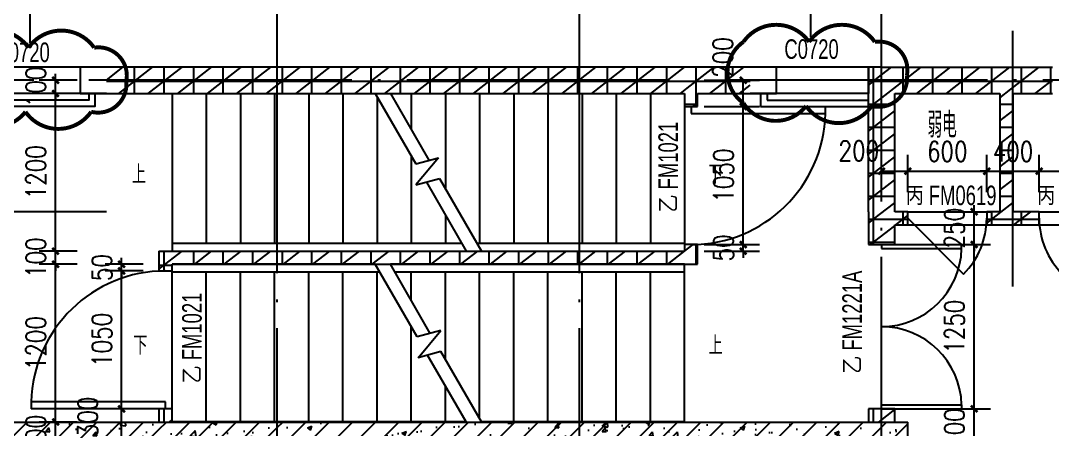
# Model space of a CAD drawing. Extents: x 718358 to 1668613, y -348838 to -159582.
# Drawn here: x 786158 to 794011, y -179049 to -175939 of the extents above; entities that cross this region are included whole.
import ezdxf

# ---------------------------------------------------------------- set-up
doc = ezdxf.new("R2010")
doc.units = 0
doc.header["$LTSCALE"] = 1000
doc.linetypes.add('DOTE', pattern=[2.42, 2, -0.2, 0.02, -0.2])
for name, color, linetype in [('变更', 6, 'Continuous'), ('建-墙体', 2, 'Continuous'), ('建-尺寸', 73, 'Continuous'), ('建-影线', 8, 'Continuous'), ('建-房间名', 7, 'Continuous'), ('建-柱子', 6, 'Continuous'), ('建-楼梯', 4, 'Continuous'), ('建-符号', 3, 'Continuous'), ('建-符号说明', 7, 'Continuous'), ('建-轴网', 14, 'DOTE'), ('建-门', 4, 'Continuous'), ('建-门窗', 4, 'Continuous'), ('建-门窗-编号', 7, 'Continuous'), ('建-阳台', 5, 'Continuous')]:
    doc.layers.add(name, color=color, linetype=linetype)
doc.styles.add('_TCH_DIM', font='gt单线西文.shx', dxfattribs={"width": 0.8, "bigfont": 'gt单线中文.shx'})
doc.styles.add('_TCH_WINDOW', font='gt单线西文.shx', dxfattribs={"height": 3.5, "bigfont": 'gt单线中文.shx'})
doc.styles.add('DIM_FONT', font='SIMPLEX.shx', dxfattribs={"width": 0.8, "bigfont": 'GBCBIG.shx'})
doc.dimstyles.new('DIMN50', dxfattribs={"dimscale": 0.5, "dimtxt": 300, "dimasz": 100, "dimexe": 250, "dimexo": 300, "dimgap": 150, "dimtad": 1, "dimdec": 0, "dimzin": 0, "dimdsep": 46, "dimtxsty": 'DIM_FONT', "dimblk": 'ARCHTICK', "dimcen": 0.09, "dimdle": 1, "dimclrt": 7, "dimazin": 2, "dimtfac": 1, "dimtdec": 0, "dimtix": 1, "dimtmove": 2, "dimatfit": 3, "dimldrblk": 'ARCHTICK', "dimfxl": 1, "dimtolj": 1, "dimtzin": 0, "dimarcsym": 0})
pattern_1 = [(0, (0, 0), (0, 175), []), (37.875, (200, 0), (-84.807639, 109.038328), []), (90, (200, 0), (-225, 1e-14), [])]
pattern_2 = [(45, (0, 0), (-88.388348, 88.388348), []), (50, (0, 0), (358.63009, -31.37607), [37.5, -412.5]), (355, (0, 0), (-69.37567, 376.09607), [30, -330]), (100.4514, (29.9, -2.6), (289.25469, 344.71977), [31.8701, -350.57106]), (46.1842, (0, 100), (533.62052, -82.7595), [56.25, -618.75]), (96.6356, (44.47, 93.1), (467.33135, 487.05894), [47.80514, -525.8565]), (351.1842, (0, 100), (467.33097, 487.0593), [45, -495]), (21, (50, 75), (298.45353, -201.30945), [37.5, -412.5]), (326, (50, 75), (121.65767, 362.57502), [30, -330]), (71.4514, (74.87, 58.22), (420.11131, 161.26525), [31.8701, -350.57106]), (37.5, (0, 0), (6.079928, 166.446927), [0, -326, 0, -335, 0, -331.25]), (7.5, (0, 0), (131.53477, 197.205856), [0, -191, 0, -318.5, 0, -126.25]), (327.5, (-111.5, 0), (266.911218, -11.277436), [0, -125, 0, -390, 0, -517.5]), (317.5, (-161.5, 0), (291.593085, 50.05249), [0, -162.5, 0, -259, 0, -367.5])]

# ---------------------------------------------------------------- blocks, each defined once
blk = doc.blocks.new('_ArchTick')
at = {"color": 0, "linetype": 'ByBlock', "const_width": 0.4}
blk.add_lwpolyline([(-0.5, -0.5), (0.5, 0.5)], dxfattribs=at)
blk = doc.blocks.new('*D136')
at = {"layer": 'Defpoints', "color": 0, "transparency": 16777216}
for p in [(793121.9, -178892.4), (793415.7, -178892.4), (793121.9, -179192.7)]:
    blk.add_point(p, dxfattribs=at)
at = {"layer": '建-尺寸', "color": 0, "lineweight": -2, "transparency": 16777216}
for p, q in [((793271.9, -178892.4), (793540.7, -178892.4)), ((793415.7, -178892.4), (793415.7, -178842.4)), ((793415.7, -179192.7), (793415.7, -178892.4)), ((793271.9, -179192.7), (793540.7, -179192.7)), ((793415.7, -179192.7), (793415.7, -179242.7))]:
    blk.add_line(p, q, dxfattribs=at)
at = {"layer": '建-尺寸', "color": 0, "lineweight": -2, "transparency": 16777216, "xscale": 50, "yscale": 50, "zscale": 50}
for p, rotation in [((793415.7, -178892.4), 270), ((793415.7, -179192.7), 90)]:
    blk.add_blockref('_ArchTick', p, dxfattribs=dict(at, rotation=rotation))
at = {"layer": '建-尺寸', "color": 7, "transparency": 16777216, "insert": (793265.7, -179042.5), "char_height": 150, "attachment_point": 5, "rotation": 90, "style": 'DIM_FONT'}
blk.add_mtext('\\A1;300', dxfattribs=at)
blk = doc.blocks.new('*D137')
at = {"layer": 'Defpoints', "color": 0, "transparency": 16777216}
for p in [(793121.9, -177642.4), (793415.7, -177642.4), (793121.9, -178892.4)]:
    blk.add_point(p, dxfattribs=at)
at = {"layer": '建-尺寸', "color": 0, "lineweight": -2, "transparency": 16777216}
for p, q in [((793271.9, -177642.4), (793540.7, -177642.4)), ((793415.7, -178892.9), (793415.7, -177641.9)), ((793271.9, -178892.4), (793540.7, -178892.4))]:
    blk.add_line(p, q, dxfattribs=at)
at = {"layer": '建-尺寸', "color": 0, "lineweight": -2, "transparency": 16777216, "xscale": 50, "yscale": 50, "zscale": 50}
for p, rotation in [((793415.7, -177642.4), 90), ((793415.7, -178892.4), 270)]:
    blk.add_blockref('_ArchTick', p, dxfattribs=dict(at, rotation=rotation))
at = {"layer": '建-尺寸', "color": 7, "transparency": 16777216, "insert": (793265.7, -178267.4), "char_height": 150, "attachment_point": 5, "rotation": 90, "style": 'DIM_FONT'}
blk.add_mtext('\\A1;1250', dxfattribs=at)
blk = doc.blocks.new('*D138')
at = {"layer": 'Defpoints', "color": 0, "transparency": 16777216}
for p in [(793121.9, -177392.7), (793415.7, -177392.7), (793121.9, -177642.4)]:
    blk.add_point(p, dxfattribs=at)
at = {"layer": '建-尺寸', "color": 0, "lineweight": -2, "transparency": 16777216}
for p, q in [((793271.9, -177392.7), (793540.7, -177392.7)), ((793415.7, -177392.7), (793415.7, -177342.7)), ((793415.7, -177642.4), (793415.7, -177392.7)), ((793271.9, -177642.4), (793540.7, -177642.4)), ((793415.7, -177642.4), (793415.7, -177692.4))]:
    blk.add_line(p, q, dxfattribs=at)
at = {"layer": '建-尺寸', "color": 0, "lineweight": -2, "transparency": 16777216, "xscale": 50, "yscale": 50, "zscale": 50}
for p, rotation in [((793415.7, -177392.7), 270), ((793415.7, -177642.4), 90)]:
    blk.add_blockref('_ArchTick', p, dxfattribs=dict(at, rotation=rotation))
at = {"layer": '建-尺寸', "color": 7, "transparency": 16777216, "insert": (793265.7, -177517.5), "char_height": 150, "attachment_point": 5, "rotation": 90, "style": 'DIM_FONT'}
blk.add_mtext('\\A1;250', dxfattribs=at)
blk = doc.blocks.new('*D140')
at = {"layer": 'Defpoints', "color": 0, "transparency": 16777216}
for p in [(792910.9, -177084.5), (792710.9, -177395), (792910.9, -177395)]:
    blk.add_point(p, dxfattribs=at)
at = {"layer": '建-尺寸', "color": 0, "lineweight": -2, "transparency": 16777216}
for p, q in [((792710.9, -177245), (792710.9, -176959.5)), ((792910.9, -177245), (792910.9, -176959.5)), ((792710.4, -177084.5), (792911.4, -177084.5))]:
    blk.add_line(p, q, dxfattribs=at)
at = {"layer": '建-尺寸', "color": 0, "lineweight": -2, "transparency": 16777216, "xscale": 50, "yscale": 50, "zscale": 50, "rotation": 180}
blk.add_blockref('_ArchTick', (792710.9, -177084.5), dxfattribs=at)
at = {"layer": '建-尺寸', "color": 0, "lineweight": -2, "transparency": 16777216, "xscale": 50, "yscale": 50, "zscale": 50}
blk.add_blockref('_ArchTick', (792910.9, -177084.5), dxfattribs=at)
at = {"layer": '建-尺寸', "color": 7, "transparency": 16777216, "insert": (792537.5, -176929.5), "char_height": 150, "attachment_point": 5, "style": 'DIM_FONT'}
blk.add_mtext('\\A1;200', dxfattribs=at)
blk = doc.blocks.new('*D141')
at = {"layer": 'Defpoints', "color": 0, "transparency": 16777216}
for p in [(793510.9, -177084.5), (792910.9, -177395), (793510.9, -177395)]:
    blk.add_point(p, dxfattribs=at)
at = {"layer": '建-尺寸', "color": 0, "lineweight": -2, "transparency": 16777216}
for p, q in [((792910.9, -177245), (792910.9, -176959.5)), ((793510.9, -177245), (793510.9, -176959.5)), ((792910.4, -177084.5), (793511.4, -177084.5))]:
    blk.add_line(p, q, dxfattribs=at)
at = {"layer": '建-尺寸', "color": 0, "lineweight": -2, "transparency": 16777216, "xscale": 50, "yscale": 50, "zscale": 50, "rotation": 180}
blk.add_blockref('_ArchTick', (792910.9, -177084.5), dxfattribs=at)
at = {"layer": '建-尺寸', "color": 0, "lineweight": -2, "transparency": 16777216, "xscale": 50, "yscale": 50, "zscale": 50}
blk.add_blockref('_ArchTick', (793510.9, -177084.5), dxfattribs=at)
at = {"layer": '建-尺寸', "color": 7, "transparency": 16777216, "insert": (793210.9, -176934.5), "char_height": 150, "attachment_point": 5, "style": 'DIM_FONT'}
blk.add_mtext('\\A1;600', dxfattribs=at)
blk = doc.blocks.new('*D142')
at = {"layer": 'Defpoints', "color": 0, "transparency": 16777216}
for p in [(793910.9, -177084.5), (793510.9, -177395), (793910.9, -177395)]:
    blk.add_point(p, dxfattribs=at)
at = {"layer": '建-尺寸', "color": 0, "lineweight": -2, "transparency": 16777216}
for p, q in [((793510.9, -177245), (793510.9, -176959.5)), ((793910.9, -177245), (793910.9, -176959.5)), ((793510.9, -177084.5), (793460.9, -177084.5)), ((793510.9, -177084.5), (793910.9, -177084.5)), ((793910.9, -177084.5), (793960.9, -177084.5))]:
    blk.add_line(p, q, dxfattribs=at)
at = {"layer": '建-尺寸', "color": 0, "lineweight": -2, "transparency": 16777216, "xscale": 50, "yscale": 50, "zscale": 50}
blk.add_blockref('_ArchTick', (793510.9, -177084.5), dxfattribs=at)
at = {"layer": '建-尺寸', "color": 0, "lineweight": -2, "transparency": 16777216, "xscale": 50, "yscale": 50, "zscale": 50, "rotation": 180}
blk.add_blockref('_ArchTick', (793910.9, -177084.5), dxfattribs=at)
at = {"layer": '建-尺寸', "color": 7, "transparency": 16777216, "insert": (793710.9, -176934.5), "char_height": 150, "attachment_point": 5, "style": 'DIM_FONT'}
blk.add_mtext('\\A1;400', dxfattribs=at)
blk = doc.blocks.new('*D143')
at = {"layer": 'Defpoints', "color": 0, "transparency": 16777216}
for p in [(794510.9, -177084.5), (793910.9, -177395), (794510.9, -177395)]:
    blk.add_point(p, dxfattribs=at)
at = {"layer": '建-尺寸', "color": 0, "lineweight": -2, "transparency": 16777216}
for p, q in [((793910.9, -177245), (793910.9, -176959.5)), ((794510.9, -177245), (794510.9, -176959.5)), ((793910.4, -177084.5), (794511.4, -177084.5))]:
    blk.add_line(p, q, dxfattribs=at)
at = {"layer": '建-尺寸', "color": 0, "lineweight": -2, "transparency": 16777216, "xscale": 50, "yscale": 50, "zscale": 50, "rotation": 180}
blk.add_blockref('_ArchTick', (793910.9, -177084.5), dxfattribs=at)
at = {"layer": '建-尺寸', "color": 0, "lineweight": -2, "transparency": 16777216, "xscale": 50, "yscale": 50, "zscale": 50}
blk.add_blockref('_ArchTick', (794510.9, -177084.5), dxfattribs=at)
at = {"layer": '建-尺寸', "color": 7, "transparency": 16777216, "insert": (794210.9, -176934.5), "char_height": 150, "attachment_point": 5, "style": 'DIM_FONT'}
blk.add_mtext('\\A1;600', dxfattribs=at)
blk = doc.blocks.new('*D155')
at = {"layer": 'Defpoints', "color": 0, "transparency": 16777216}
for p in [(786423.6, -176392.7), (786737.4, -176392.7), (786737.4, -176492.7)]:
    blk.add_point(p, dxfattribs=at)
at = {"layer": '建-尺寸', "color": 0, "lineweight": -2, "transparency": 16777216}
for p, q in [((786423.6, -176392.7), (786423.6, -176342.7)), ((786587.4, -176392.7), (786298.6, -176392.7)), ((786423.6, -176492.7), (786423.6, -176392.7)), ((786587.4, -176492.7), (786298.6, -176492.7)), ((786423.6, -176492.7), (786423.6, -176542.7))]:
    blk.add_line(p, q, dxfattribs=at)
at = {"layer": '建-尺寸', "color": 0, "lineweight": -2, "transparency": 16777216, "xscale": 50, "yscale": 50, "zscale": 50}
for p, rotation in [((786423.6, -176392.7), 270), ((786423.6, -176492.7), 90)]:
    blk.add_blockref('_ArchTick', p, dxfattribs=dict(at, rotation=rotation))
at = {"layer": '建-尺寸', "color": 7, "transparency": 16777216, "insert": (786273.6, -176442.7), "char_height": 150, "attachment_point": 5, "rotation": 90, "style": 'DIM_FONT'}
blk.add_mtext('\\A1;100', dxfattribs=at)
blk = doc.blocks.new('*D156')
at = {"layer": 'Defpoints', "color": 0, "transparency": 16777216}
for p in [(786423.6, -176492.7), (786737.4, -176492.7), (786737.4, -177692.7)]:
    blk.add_point(p, dxfattribs=at)
at = {"layer": '建-尺寸', "color": 0, "lineweight": -2, "transparency": 16777216}
for p, q in [((786587.4, -176492.7), (786298.6, -176492.7)), ((786423.6, -177693.2), (786423.6, -176492.2)), ((786587.4, -177692.7), (786298.6, -177692.7))]:
    blk.add_line(p, q, dxfattribs=at)
at = {"layer": '建-尺寸', "color": 0, "lineweight": -2, "transparency": 16777216, "xscale": 50, "yscale": 50, "zscale": 50}
for p, rotation in [((786423.6, -176492.7), 90), ((786423.6, -177692.7), 270)]:
    blk.add_blockref('_ArchTick', p, dxfattribs=dict(at, rotation=rotation))
at = {"layer": '建-尺寸', "color": 7, "transparency": 16777216, "insert": (786273.6, -177092.7), "char_height": 150, "attachment_point": 5, "rotation": 90, "style": 'DIM_FONT'}
blk.add_mtext('\\A1;1200', dxfattribs=at)
blk = doc.blocks.new('*D157')
at = {"layer": 'Defpoints', "color": 0, "transparency": 16777216}
for p in [(786423.6, -177692.7), (786737.4, -177692.7), (786737.4, -177792.7)]:
    blk.add_point(p, dxfattribs=at)
at = {"layer": '建-尺寸', "color": 0, "lineweight": -2, "transparency": 16777216}
for p, q in [((786587.4, -177692.7), (786298.6, -177692.7)), ((786423.6, -177692.7), (786423.6, -177642.7)), ((786423.6, -177792.7), (786423.6, -177692.7)), ((786587.4, -177792.7), (786298.6, -177792.7)), ((786423.6, -177792.7), (786423.6, -177842.7))]:
    blk.add_line(p, q, dxfattribs=at)
at = {"layer": '建-尺寸', "color": 0, "lineweight": -2, "transparency": 16777216, "xscale": 50, "yscale": 50, "zscale": 50}
for p, rotation in [((786423.6, -177692.7), 270), ((786423.6, -177792.7), 90)]:
    blk.add_blockref('_ArchTick', p, dxfattribs=dict(at, rotation=rotation))
at = {"layer": '建-尺寸', "color": 7, "transparency": 16777216, "insert": (786273.6, -177742.7), "char_height": 150, "attachment_point": 5, "rotation": 90, "style": 'DIM_FONT'}
blk.add_mtext('\\A1;100', dxfattribs=at)
blk = doc.blocks.new('*D158')
at = {"layer": 'Defpoints', "color": 0, "transparency": 16777216}
for p in [(786423.6, -177792.7), (786737.4, -177792.7), (786737.4, -178992.9)]:
    blk.add_point(p, dxfattribs=at)
at = {"layer": '建-尺寸', "color": 0, "lineweight": -2, "transparency": 16777216}
for p, q in [((786587.4, -177792.7), (786298.6, -177792.7)), ((786423.6, -178993.4), (786423.6, -177792.2)), ((786587.4, -178992.9), (786298.6, -178992.9))]:
    blk.add_line(p, q, dxfattribs=at)
at = {"layer": '建-尺寸', "color": 0, "lineweight": -2, "transparency": 16777216, "xscale": 50, "yscale": 50, "zscale": 50}
for p, rotation in [((786423.6, -177792.7), 90), ((786423.6, -178992.9), 270)]:
    blk.add_blockref('_ArchTick', p, dxfattribs=dict(at, rotation=rotation))
at = {"layer": '建-尺寸', "color": 7, "transparency": 16777216, "insert": (786273.6, -178392.8), "char_height": 150, "attachment_point": 5, "rotation": 90, "style": 'DIM_FONT'}
blk.add_mtext('\\A1;1200', dxfattribs=at)
blk = doc.blocks.new('*D159')
at = {"layer": 'Defpoints', "color": 0, "transparency": 16777216}
for p in [(786423.6, -178992.9), (786737.4, -178992.9), (786737.4, -179192.7)]:
    blk.add_point(p, dxfattribs=at)
at = {"layer": '建-尺寸', "color": 0, "lineweight": -2, "transparency": 16777216}
for p, q in [((786423.6, -178992.9), (786423.6, -178942.9)), ((786587.4, -178992.9), (786298.6, -178992.9)), ((786423.6, -179192.7), (786423.6, -178992.9)), ((786587.4, -179192.7), (786298.6, -179192.7)), ((786423.6, -179192.7), (786423.6, -179242.7))]:
    blk.add_line(p, q, dxfattribs=at)
at = {"layer": '建-尺寸', "color": 0, "lineweight": -2, "transparency": 16777216, "xscale": 50, "yscale": 50, "zscale": 50}
for p, rotation in [((786423.6, -178992.9), 270), ((786423.6, -179192.7), 90)]:
    blk.add_blockref('_ArchTick', p, dxfattribs=dict(at, rotation=rotation))
at = {"layer": '建-尺寸', "color": 7, "transparency": 16777216, "insert": (786273.6, -179092.8), "char_height": 150, "attachment_point": 5, "rotation": 90, "style": 'DIM_FONT'}
blk.add_mtext('\\A1;200', dxfattribs=at)
blk = doc.blocks.new('*D163')
at = {"layer": 'Defpoints', "color": 0, "transparency": 16777216}
for p in [(791210.9, -176392.7), (791657.6, -176392.7), (791210.9, -176592.7)]:
    blk.add_point(p, dxfattribs=at)
at = {"layer": '建-尺寸', "color": 0, "lineweight": -2, "transparency": 16777216}
for p, q in [((791360.9, -176392.7), (791782.6, -176392.7)), ((791657.6, -176593.2), (791657.6, -176392.2)), ((791360.9, -176592.7), (791782.6, -176592.7))]:
    blk.add_line(p, q, dxfattribs=at)
at = {"layer": '建-尺寸', "color": 0, "lineweight": -2, "transparency": 16777216, "xscale": 50, "yscale": 50, "zscale": 50}
for p, rotation in [((791657.6, -176392.7), 90), ((791657.6, -176592.7), 270)]:
    blk.add_blockref('_ArchTick', p, dxfattribs=dict(at, rotation=rotation))
at = {"layer": '建-尺寸', "color": 7, "transparency": 16777216, "insert": (791502.6, -176219.3), "char_height": 150, "attachment_point": 5, "rotation": 90, "style": 'DIM_FONT'}
blk.add_mtext('\\A1;200', dxfattribs=at)
blk = doc.blocks.new('*D164')
at = {"layer": 'Defpoints', "color": 0, "transparency": 16777216}
for p in [(791210.9, -176592.7), (791657.6, -176592.7), (791210.9, -177642.7)]:
    blk.add_point(p, dxfattribs=at)
at = {"layer": '建-尺寸', "color": 0, "lineweight": -2, "transparency": 16777216}
for p, q in [((791360.9, -176592.7), (791782.6, -176592.7)), ((791657.6, -177643.2), (791657.6, -176592.2)), ((791360.9, -177642.7), (791782.6, -177642.7))]:
    blk.add_line(p, q, dxfattribs=at)
at = {"layer": '建-尺寸', "color": 0, "lineweight": -2, "transparency": 16777216, "xscale": 50, "yscale": 50, "zscale": 50}
for p, rotation in [((791657.6, -176592.7), 90), ((791657.6, -177642.7), 270)]:
    blk.add_blockref('_ArchTick', p, dxfattribs=dict(at, rotation=rotation))
at = {"layer": '建-尺寸', "color": 7, "transparency": 16777216, "insert": (791507.6, -177117.7), "char_height": 150, "attachment_point": 5, "rotation": 90, "style": 'DIM_FONT'}
blk.add_mtext('\\A1;1050', dxfattribs=at)
blk = doc.blocks.new('*D165')
at = {"layer": 'Defpoints', "color": 0, "transparency": 16777216}
for p in [(791210.9, -177642.7), (791210.9, -177692.7), (791657.6, -177642.7)]:
    blk.add_point(p, dxfattribs=at)
at = {"layer": '建-尺寸', "color": 0, "lineweight": -2, "transparency": 16777216}
for p, q in [((791657.6, -177642.7), (791657.6, -177592.7)), ((791360.9, -177642.7), (791782.6, -177642.7)), ((791360.9, -177692.7), (791782.6, -177692.7)), ((791657.6, -177692.7), (791657.6, -177642.7)), ((791657.6, -177692.7), (791657.6, -177742.7))]:
    blk.add_line(p, q, dxfattribs=at)
at = {"layer": '建-尺寸', "color": 0, "lineweight": -2, "transparency": 16777216, "xscale": 50, "yscale": 50, "zscale": 50}
for p, rotation in [((791657.6, -177642.7), 270), ((791657.6, -177692.7), 90)]:
    blk.add_blockref('_ArchTick', p, dxfattribs=dict(at, rotation=rotation))
at = {"layer": '建-尺寸', "color": 7, "transparency": 16777216, "insert": (791507.6, -177667.7), "char_height": 150, "attachment_point": 5, "rotation": 90, "style": 'DIM_FONT'}
blk.add_mtext('\\A1;50', dxfattribs=at)
blk = doc.blocks.new('*D170')
at = {"layer": 'Defpoints', "color": 0, "transparency": 16777216}
for p in [(786926.4, -177792.7), (787240.2, -177792.7), (787240.2, -177842.9)]:
    blk.add_point(p, dxfattribs=at)
at = {"layer": '建-尺寸', "color": 0, "lineweight": -2, "transparency": 16777216}
for p, q in [((787090.2, -177792.7), (786801.4, -177792.7)), ((786926.4, -177792.7), (786926.4, -177742.7)), ((786926.4, -177842.9), (786926.4, -177792.7)), ((787090.2, -177842.9), (786801.4, -177842.9)), ((786926.4, -177842.9), (786926.4, -177892.9))]:
    blk.add_line(p, q, dxfattribs=at)
at = {"layer": '建-尺寸', "color": 0, "lineweight": -2, "transparency": 16777216, "xscale": 50, "yscale": 50, "zscale": 50}
for p, rotation in [((786926.4, -177792.7), 270), ((786926.4, -177842.9), 90)]:
    blk.add_blockref('_ArchTick', p, dxfattribs=dict(at, rotation=rotation))
at = {"layer": '建-尺寸', "color": 7, "transparency": 16777216, "insert": (786776.4, -177817.8), "char_height": 150, "attachment_point": 5, "rotation": 90, "style": 'DIM_FONT'}
blk.add_mtext('\\A1;50', dxfattribs=at)
blk = doc.blocks.new('*D171')
at = {"layer": 'Defpoints', "color": 0, "transparency": 16777216}
for p in [(786926.4, -177842.9), (787240.2, -177842.9), (787240.2, -178892.9)]:
    blk.add_point(p, dxfattribs=at)
at = {"layer": '建-尺寸', "color": 0, "lineweight": -2, "transparency": 16777216}
for p, q in [((787090.2, -177842.9), (786801.4, -177842.9)), ((786926.4, -178893.4), (786926.4, -177842.4)), ((787090.2, -178892.9), (786801.4, -178892.9))]:
    blk.add_line(p, q, dxfattribs=at)
at = {"layer": '建-尺寸', "color": 0, "lineweight": -2, "transparency": 16777216, "xscale": 50, "yscale": 50, "zscale": 50}
for p, rotation in [((786926.4, -177842.9), 90), ((786926.4, -178892.9), 270)]:
    blk.add_blockref('_ArchTick', p, dxfattribs=dict(at, rotation=rotation))
at = {"layer": '建-尺寸', "color": 7, "transparency": 16777216, "insert": (786776.4, -178367.9), "char_height": 150, "attachment_point": 5, "rotation": 90, "style": 'DIM_FONT'}
blk.add_mtext('\\A1;1050', dxfattribs=at)
blk = doc.blocks.new('*D172')
at = {"layer": 'Defpoints', "color": 0, "transparency": 16777216}
for p in [(786926.4, -178892.9), (787240.2, -178892.9), (787240.2, -179192.7)]:
    blk.add_point(p, dxfattribs=at)
at = {"layer": '建-尺寸', "color": 0, "lineweight": -2, "transparency": 16777216}
for p, q in [((787090.2, -178892.9), (786801.4, -178892.9)), ((786926.4, -179193.2), (786926.4, -178892.4)), ((787090.2, -179192.7), (786801.4, -179192.7))]:
    blk.add_line(p, q, dxfattribs=at)
at = {"layer": '建-尺寸', "color": 0, "lineweight": -2, "transparency": 16777216, "xscale": 50, "yscale": 50, "zscale": 50}
for p, rotation in [((786926.4, -178892.9), 90), ((786926.4, -179192.7), 270)]:
    blk.add_blockref('_ArchTick', p, dxfattribs=dict(at, rotation=rotation))
at = {"layer": '建-尺寸', "color": 7, "transparency": 16777216, "insert": (786668.9, -178954.2), "char_height": 150, "attachment_point": 5, "rotation": 90, "style": 'DIM_FONT'}
blk.add_mtext('\\A1;300', dxfattribs=at)

msp = doc.modelspace()

# ---------------------------------------------------------------- hatches: boundary and pattern name
at = {"layer": '建-影线'}
h = msp.add_hatch(dxfattribs=at)
h.set_pattern_fill('空心砖', color=256, scale=50, style=0)
h.set_pattern_definition(pattern_1)
h.paths.add_polyline_path([(791210.9, -176292.7), (786810.9, -176292.7), (786810.9, -176492.7), (791210.9, -176492.7), (791244.2, -176426)])
h = msp.add_hatch(dxfattribs=at)
h.set_pattern_fill('空心砖', color=256, scale=50, style=0)
h.set_pattern_definition(pattern_1)
h.paths.add_polyline_path([(791310.9, -176492.7), (791710.9, -176492.7), (791710.9, -176292.7), (791210.9, -176292.7), (791244.2, -176426)])
h = msp.add_hatch(dxfattribs=at)
h.set_pattern_fill('空心砖', color=256, scale=50, style=0)
h.set_pattern_definition(pattern_1)
h.paths.add_polyline_path([(792710.9, -176292.7), (792610.9, -176292.7), (792610.9, -176492.7), (792710.9, -176426)])
h = msp.add_hatch(dxfattribs=at)
h.set_pattern_fill('空心砖', color=256, scale=50, style=0)
h.set_pattern_definition(pattern_1)
h.paths.add_polyline_path([(792710.9, -176426), (792810.9, -176492.7), (793610.9, -176492.7), (793677.6, -176426), (793710.9, -176292.7), (792710.9, -176292.7)])
h = msp.add_hatch(dxfattribs=at)
h.set_pattern_fill('空心砖', color=256, scale=50, style=0)
h.set_pattern_definition(pattern_1)
h.paths.add_polyline_path([(793677.6, -176426), (793710.9, -176492.7), (794010.9, -176492.7), (794010.9, -176292.7), (793710.9, -176292.7)])
h = msp.add_hatch(dxfattribs=at)
h.set_pattern_fill('空心砖', color=256, scale=50, style=0)
h.set_pattern_definition(pattern_1)
h.paths.add_polyline_path([(791210.9, -176492.7), (791210.9, -176592.7), (791310.9, -176592.7), (791310.9, -176492.7), (791244.2, -176426)])
h = msp.add_hatch(dxfattribs=at)
h.set_pattern_fill('空心砖', color=256, scale=50, style=0)
h.set_pattern_definition(pattern_1)
h.paths.add_polyline_path([(792744.2, -177426), (792810.9, -177392.7), (792810.9, -176492.7), (792710.9, -176426), (792610.9, -176492.7), (792610.9, -177392.7)])
h = msp.add_hatch(dxfattribs=at)
h.set_pattern_fill('空心砖', color=256, scale=50, style=0)
h.set_pattern_definition(pattern_1)
h.paths.add_polyline_path([(793677.6, -176426), (793610.9, -176492.7), (793610.9, -177392.7), (793677.6, -177426), (793710.9, -177392.7), (793710.9, -176492.7)])
h = msp.add_hatch(dxfattribs=at)
h.set_pattern_fill('空心砖', color=256, scale=50, style=0)
h.set_pattern_definition(pattern_1)
h.paths.add_polyline_path([(792610.9, -177392.7), (792610.9, -177642.4), (792810.9, -177642.4), (792810.9, -177492.7), (792744.2, -177426)])
h = msp.add_hatch(dxfattribs=at)
h.set_pattern_fill('空心砖', color=256, scale=50, style=0)
h.set_pattern_definition(pattern_1)
h.paths.add_polyline_path([(792810.9, -177492.7), (792910.9, -177492.7), (792910.9, -177392.7), (792810.9, -177392.7), (792744.2, -177426)])
h = msp.add_hatch(dxfattribs=at)
h.set_pattern_fill('空心砖', color=256, scale=50, style=0)
h.set_pattern_definition(pattern_1)
h.paths.add_polyline_path([(793610.9, -177392.7), (793510.9, -177392.7), (793510.9, -177492.7), (793710.9, -177492.7), (793677.6, -177426)])
h = msp.add_hatch(dxfattribs=at)
h.set_pattern_fill('空心砖', color=256, scale=50, style=0)
h.set_pattern_definition(pattern_1)
h.paths.add_polyline_path([(793710.9, -177492.7), (793910.9, -177492.7), (793910.9, -177392.7), (793710.9, -177392.7), (793677.6, -177426)])
h = msp.add_hatch(dxfattribs=at)
h.set_pattern_fill('空心砖', color=256, scale=50, style=0)
h.set_pattern_definition(pattern_1)
h.paths.add_polyline_path([(787210.9, -177692.7), (787310.9, -177792.7), (791310.9, -177792.7), (791210.9, -177692.7)])
h = msp.add_hatch(dxfattribs=at)
h.set_pattern_fill('空心砖', color=256, scale=50, style=0)
h.set_pattern_definition(pattern_1)
h.paths.add_polyline_path([(787210.9, -177692.7), (787210.9, -177842.9), (787310.9, -177842.9), (787310.9, -177792.7)])
h = msp.add_hatch(dxfattribs=at)
h.set_pattern_fill('空心砖', color=256, scale=50, style=0)
h.set_pattern_definition(pattern_1)
h.paths.add_polyline_path([(791310.9, -177792.7), (791310.9, -177642.7), (791210.9, -177642.7), (791210.9, -177692.7)])
h = msp.add_hatch(dxfattribs=at)
h.set_pattern_fill('空心砖', color=256, scale=50, style=0)
h.set_pattern_definition(pattern_1)
h.paths.add_polyline_path([(787310.9, -178992.9), (787310.9, -178892.9), (787210.9, -178892.9), (787210.9, -178992.9)])
h = msp.add_hatch(dxfattribs=at)
h.set_pattern_fill('空心砖', color=256, scale=50, style=0)
h.set_pattern_definition(pattern_1)
h.paths.add_polyline_path([(792810.9, -178992.9), (792810.9, -178892.4), (792610.9, -178892.4), (792610.9, -178992.9)])
h = msp.add_hatch(dxfattribs=at)
h.set_pattern_fill('钢筋混凝土', color=256, scale=50, style=0)
h.set_pattern_definition(pattern_2)
h.paths.add_polyline_path([(785610.9, -178992.9), (785910.9, -179292.9), (787210.9, -179292.9), (787210.9, -178992.9)])
h = msp.add_hatch(dxfattribs=at)
h.set_pattern_fill('钢筋混凝土', color=256, scale=50, style=0)
h.set_pattern_definition(pattern_2)
h.paths.add_polyline_path([(787210.9, -178992.9), (787210.9, -179292.9), (788010.9, -179292.9), (788111, -179192.9), (788111.2, -178992.9)])
h = msp.add_hatch(dxfattribs=at)
h.set_pattern_fill('钢筋混凝土', color=256, scale=50, style=0)
h.set_pattern_definition(pattern_2)
h.paths.add_polyline_path([(788111, -179192.9), (788210.9, -179292.9), (790310.9, -179292.9), (790411, -179192.9), (790411.2, -178992.9), (788111.2, -178992.9)])
h = msp.add_hatch(dxfattribs=at)
h.set_pattern_fill('钢筋混凝土', color=256, scale=50, style=0)
h.set_pattern_definition(pattern_2)
h.paths.add_polyline_path([(790411, -179192.9), (790510.9, -179292.9), (792610.9, -179292.9), (792910.9, -178992.9), (790411.2, -178992.9)])
h = msp.add_hatch(dxfattribs=at)
h.set_pattern_fill('钢筋混凝土', color=256, scale=50, style=0)
h.set_pattern_definition(pattern_2)
h.paths.add_polyline_path([(792610.9, -179292.9), (792610.9, -179792.7), (792910.9, -179792.7), (792910.9, -178992.9)])

# ---------------------------------------------------------------- linework, layer by layer
at = {"layer": '变更'}
for points in [[(792173, -176062.5), (792173, -175483.5)], [(786231.5, -176106.5), (786231.5, -175527.5)]]:
    msp.add_lwpolyline(points, dxfattribs=at)
at = {"layer": '变更', "const_width": 30}
for points in [[(791659, -176100.5, -0.520567), (792159, -176100.5, -0.520567), (792659, -176100.5, -0.520567), (792903.5, -176356, -0.520567), (792636, -176588.5, -0.520567), (792136, -176588.5, -0.520567), (791659, -176565.5, -0.520567)], [(785717.5, -176144.5, -0.520567), (786217.5, -176144.5, -0.520567), (786717.5, -176144.5, -0.520567), (786962, -176400, -0.520567), (786694.5, -176632.5, -0.520567), (786194.5, -176632.5, -0.520567), (785717.5, -176609.5, -0.520567)]]:
    msp.add_lwpolyline(points, format="xyb", close=True, dxfattribs=at)
at = {"layer": '建-墙体'}
for p, q in [((786610.9, -176292.7), (785910.9, -176292.7)), ((791210.9, -176292.7), (786610.9, -176292.7)), ((786610.9, -176292.7), (786610.9, -176492.7)), ((791910.9, -176292.7), (791210.9, -176292.7)), ((792610.9, -176292.7), (791710.9, -176292.7)), ((791910.9, -176492.7), (791910.9, -176292.7)), ((792710.9, -176292.7), (792610.9, -176292.7)), ((792610.9, -176292.7), (792610.9, -176492.7)), ((792710.9, -176292.7), (793710.9, -176292.7)), ((793710.9, -176292.7), (794010.9, -176292.7)), ((786810.9, -176492.7), (785910.9, -176492.7)), ((786610.9, -176492.7), (791210.9, -176492.7)), ((791210.9, -176492.7), (791210.9, -176592.7)), ((791310.9, -176592.7), (791310.9, -176492.7)), ((791310.9, -176492.7), (791910.9, -176492.7)), ((792610.9, -176492.7), (791710.9, -176492.7)), ((792610.9, -177392.7), (792610.9, -176492.7)), ((792810.9, -177392.7), (792810.9, -176492.7)), ((792810.9, -176492.7), (793610.9, -176492.7)), ((793610.9, -176492.7), (793610.9, -177392.7)), ((793710.9, -176492.7), (793710.9, -177392.7)), ((793710.9, -176492.7), (794010.9, -176492.7)), ((791210.9, -176592.7), (791310.9, -176592.7)), ((792610.9, -177392.7), (792610.9, -177642.4)), ((792910.9, -177392.7), (792810.9, -177392.7)), ((792910.9, -177492.7), (792910.9, -177392.7)), ((793610.9, -177392.7), (793510.9, -177392.7)), ((793510.9, -177392.7), (793510.9, -177492.7)), ((793910.9, -177392.7), (793710.9, -177392.7)), ((793910.9, -177492.7), (793910.9, -177392.7)), ((792810.9, -177642.4), (792810.9, -177492.7)), ((792810.9, -177492.7), (792910.9, -177492.7)), ((793510.9, -177492.7), (793710.9, -177492.7)), ((793710.9, -177492.7), (793910.9, -177492.7)), ((787210.9, -177692.7), (791210.9, -177692.7)), ((787210.9, -177692.7), (787210.9, -177842.9)), ((791310.9, -177642.7), (791210.9, -177642.7)), ((791210.9, -177642.7), (791210.9, -177692.7)), ((791310.9, -177792.7), (791310.9, -177642.7)), ((792610.9, -177642.4), (792810.9, -177642.4)), ((787310.9, -177792.7), (791310.9, -177792.7)), ((787310.9, -177842.9), (787310.9, -177792.7)), ((787210.9, -177842.9), (787310.9, -177842.9)), ((787310.9, -178892.9), (787210.9, -178892.9)), ((787210.9, -178892.9), (787210.9, -178992.9)), ((787310.9, -178992.9), (787310.9, -178892.9)), ((792810.9, -178892.4), (792610.9, -178892.4)), ((792610.9, -178892.4), (792610.9, -178992.9)), ((792810.9, -178992.9), (792810.9, -178892.4))]:
    msp.add_line(p, q, dxfattribs=at)
at = {"layer": '建-柱子'}
for p, q in [((785610.9, -178992.9), (787210.9, -178992.9)), ((787210.9, -178992.9), (788111.2, -178992.9)), ((788111.2, -178992.9), (790411.2, -178992.9)), ((790411.2, -178992.9), (792910.9, -178992.9)), ((792910.9, -179792.7), (792910.9, -178992.9))]:
    msp.add_line(p, q, dxfattribs=at)
at = {"layer": '建-楼梯'}
for p, q in [((787310.9, -176492.7), (788856.7, -176492.7)), ((787310.9, -176492.7), (787310.9, -177632.7)), ((787570.9, -176492.7), (787570.9, -177632.7)), ((787830.9, -176492.7), (787830.9, -177632.7)), ((788090.9, -176492.7), (788090.9, -177632.7)), ((788350.9, -176492.7), (788350.9, -177632.7)), ((788610.9, -176492.7), (788610.9, -177632.7)), ((788856.7, -176492.7), (789166, -177028.3)), ((788870.9, -176517.2), (788870.9, -177632.7)), ((788972.2, -176492.7), (791210.9, -176492.7)), ((788972.2, -176492.7), (789266, -177001.5)), ((789130.9, -176492.7), (789130.9, -176767.5)), ((789390.9, -176492.7), (789390.9, -177217.9)), ((789650.9, -176492.7), (789650.9, -177632.7)), ((789910.9, -176492.7), (789910.9, -177632.7)), ((790170.9, -176492.7), (790170.9, -177632.7)), ((790430.9, -176492.7), (790430.9, -177632.7)), ((790690.9, -176492.7), (790690.9, -177632.7)), ((790950.9, -176492.7), (790950.9, -177632.7)), ((791210.9, -176492.7), (791210.9, -177632.7)), ((789130.9, -176967.5), (789130.9, -177632.7)), ((789338.3, -176982.1), (789165.4, -177188.1)), ((789166, -177028.3), (789338.3, -176982.1)), ((789165.4, -177188.1), (789345.8, -177139.8)), ((789345.8, -177139.8), (789665, -177692.7)), ((789245.8, -177166.6), (789549.6, -177692.7)), ((789390.9, -177417.9), (789390.9, -177632.7)), ((787310.9, -177632.7), (787310.9, -177692.7)), ((787310.9, -177632.7), (789514.9, -177632.7)), ((787310.9, -177632.7), (787310.9, -177692.7)), ((789630.4, -177632.7), (791210.9, -177632.7)), ((791210.9, -177632.7), (791210.9, -177692.7)), ((791210.9, -177632.7), (791210.9, -177692.7)), ((787310.9, -177692.7), (789549.6, -177692.7)), ((787310.9, -177692.7), (789549.6, -177692.7)), ((789665, -177692.7), (791210.9, -177692.7)), ((789665, -177692.7), (791210.9, -177692.7)), ((788856.7, -177792.7), (787310.9, -177792.7)), ((787310.9, -177852.7), (787310.9, -177792.7)), ((788856.7, -177792.7), (787310.9, -177792.7)), ((787310.9, -177852.7), (787310.9, -177792.7)), ((789176, -178345.6), (788856.7, -177792.7)), ((791210.9, -177792.7), (788972.2, -177792.7)), ((789276, -178318.8), (788972.2, -177792.7)), ((791210.9, -177792.7), (788972.2, -177792.7)), ((791210.9, -177852.7), (791210.9, -177792.7)), ((791210.9, -177852.7), (791210.9, -177792.7)), ((787310.9, -178992.7), (787310.9, -177852.7)), ((788891.4, -177852.7), (787310.9, -177852.7)), ((787570.9, -178992.7), (787570.9, -177852.7)), ((787830.9, -178992.7), (787830.9, -177852.7)), ((788090.9, -178992.7), (788090.9, -177852.7)), ((788350.9, -178992.7), (788350.9, -177852.7)), ((788610.9, -178992.7), (788610.9, -177852.7)), ((788870.9, -178992.7), (788870.9, -177852.7)), ((791210.9, -177852.7), (789006.9, -177852.7)), ((789130.9, -178067.5), (789130.9, -177852.7)), ((789390.9, -178517.9), (789390.9, -177852.7)), ((789650.9, -178968.2), (789650.9, -177852.7)), ((789910.9, -178992.7), (789910.9, -177852.7)), ((790170.9, -178992.7), (790170.9, -177852.7)), ((790430.9, -178992.7), (790430.9, -177852.7)), ((790690.9, -178992.7), (790690.9, -177852.7)), ((790950.9, -178992.7), (790950.9, -177852.7)), ((791210.9, -178992.7), (791210.9, -177852.7)), ((789130.9, -178992.7), (789130.9, -178267.5)), ((789356.4, -178297.2), (789176, -178345.6)), ((789183.5, -178503.3), (789356.4, -178297.2)), ((789355.8, -178457.1), (789183.5, -178503.3)), ((789549.6, -178992.7), (789255.8, -178483.9)), ((789665, -178992.7), (789355.8, -178457.1)), ((789390.9, -178992.7), (789390.9, -178717.9)), ((789549.6, -178992.7), (787310.9, -178992.7)), ((791210.9, -178992.7), (789665, -178992.7))]:
    msp.add_line(p, q, dxfattribs=at)
at = {"layer": '建-符号'}
for points in [[(787180.9, -177092.7, 0, 0, 0), (788980.9, -177092.7, 40, 0, 0), (789130.9, -177092.7, 0, 0, 0)], [(791340.9, -177092.7, 0, 0, 0), (789540.9, -177092.7, 40, 0, 0), (789390.9, -177092.7, 0, 0, 0)], [(787180.9, -178392.7, 0, 0, 0), (788980.9, -178392.7, 40, 0, 0), (789130.9, -178392.7, 0, 0, 0)], [(791340.9, -178392.7, 0, 0, 0), (789540.9, -178392.7, 40, 0, 0), (789390.9, -178392.7, 0, 0, 0)]]:
    msp.add_lwpolyline(points, format="xyseb", dxfattribs=at)
at = {"layer": '建-轴网'}
for p, q in [((788110.9, -182699.9), (788110.9, -175785)), ((790410.9, -182699.9), (790410.9, -175785)), ((792710.9, -182154.8), (792710.9, -175785)), ((793710.9, -177961.6), (793710.9, -176015.7)), ((795937.9, -176392.7), (783007.6, -176392.7)), ((786810.9, -177392.7), (783559.6, -177392.7))]:
    msp.add_line(p, q, dxfattribs=at)
at = {"layer": '建-门'}
for p, q in [((791260.9, -176592.7), (791260.9, -176645.2)), ((791790.5, -176592.7), (792284.6, -176592.7)), ((792284.6, -176645.2), (792284.6, -176592.7)), ((791260.9, -176645.2), (792284.6, -176645.2)), ((792910.9, -177392.7), (793510.9, -177392.7)), ((793910.9, -177392.7), (794510.9, -177392.7)), ((792910.9, -177442.7), (793335.2, -177867)), ((792910.9, -177492.7), (793510.9, -177492.7)), ((793910.9, -177492.7), (794510.9, -177492.7)), ((792710.9, -177642.4), (793320.3, -177642.4)), ((792710.9, -177642.4), (792710.9, -177673.6)), ((792710.9, -177673.6), (793320.3, -177673.6)), ((793320.3, -177673.6), (793320.3, -177642.4)), ((786237.1, -178840.4), (786237.1, -178892.9)), ((787260.9, -178840.4), (786237.1, -178840.4)), ((787260.9, -178892.9), (786237.1, -178892.9)), ((787260.9, -178892.9), (787260.9, -178840.4)), ((792710.9, -178861.1), (793320.3, -178861.1)), ((792710.9, -178892.4), (792710.9, -178861.1)), ((792710.9, -178892.4), (793320.3, -178892.4)), ((793320.3, -178861.1), (793320.3, -178892.4))]:
    msp.add_line(p, q, dxfattribs=at)
for centre, radius, start, end in [((791260.9, -176618.9), 1023.8, 270, 358.53072), ((792910.9, -177442.7), 600, 315, 0), ((794510.9, -177442.7), 600, 180, 225), ((792710.9, -177658), 609.4, 270, 358.53072), ((787260.9, -178866.6), 1023.7, 90, 178.53072), ((792710.9, -178876.7), 609.4, 1.46928, 90)]:
    msp.add_arc(centre, radius, start, end, dxfattribs=at)
at = {"layer": '建-门窗'}
msp.add_line((792610.9, -176492.7), (792610.9, -176292.7), dxfattribs=at)
at = {"layer": '建-阳台'}
for p, q in [((791790.5, -176492.7), (791790.5, -176592.7)), ((791840.5, -176492.7), (791840.5, -176542.7)), ((791790.5, -176592.7), (792610.9, -176592.7)), ((791840.5, -176542.7), (792610.9, -176542.7))]:
    msp.add_line(p, q, dxfattribs=at)
for points in [[(786677, -176492.5), (786677, -176542.7), (785910.9, -176542.7)], [(786723, -176492.5), (786722.5, -176593), (785910.9, -176592.7)]]:
    msp.add_lwpolyline(points, dxfattribs=at)

# ---------------------------------------------------------------- texts
at = {"layer": '建-房间名', "style": 'DIM_FONT', "width": 0.8}
msp.add_text('弱电', height=192.91, dxfattribs=at).set_placement((793061.1, -176829.5))
at = {"layer": '建-符号说明', "style": '_TCH_DIM', "width": 0.8}
for s, p in [('上', (787003.8, -177180.2)), ('下', (791393.4, -177180.2)), ('下', (787014.8, -178480.2)), ('上', (791393.4, -178480.2))]:
    msp.add_text(s, height=143.3, dxfattribs=at).set_placement(p)
at = {"layer": '建-门窗-编号', "style": '_TCH_WINDOW', "width": 0.705882}
for s, rotation, p in [('C0720', 0, (785965.9, -176254.1)), ('C0720', 360, (791970.9, -176229.6)), ('FM1021', 90, (791160.9, -177223.2)), ('FM0619', 0, (793070.4, -177342.7)), ('FM1221A', 90, (792560.9, -178449.9)), ('FM1021', 90, (787535.9, -178523.4))]:
    msp.add_text(s, height=148.75, rotation=rotation, dxfattribs=at).set_placement(p)
at = {"layer": '建-门窗-编号', "style": '_TCH_WINDOW'}
for s, rotation, p in [('丙', 0, (792895.4, -177342.7)), ('丙', 0, (793895.4, -177342.7)), ('乙', 90, (791160.9, -177398.2)), ('乙', 90, (792560.9, -178624.9)), ('乙', 90, (787535.9, -178698.4))]:
    msp.add_text(s, height=143.3, rotation=rotation, dxfattribs=at).set_placement(p)

# ---------------------------------------------------------------- dimensions: what is measured, and where the dimension line sits
at = {"layer": '建-尺寸'}
for base, p1, p2, angle, picture, middle in [((791657.6, -176392.7), (791210.9, -176592.7), (791210.9, -176392.7), 90, '*D163', (791502.6, -176219.3)), ((792910.9, -177084.5), (792710.9, -177395), (792910.9, -177395), 0, '*D140', (792537.5, -176929.5)), ((786926.4, -178892.9), (787240.2, -179192.7), (787240.2, -178892.9), 90, '*D172', (786668.9, -178954.2))]:
    dim = msp.add_linear_dim(base=base, p1=p1, p2=p2, angle=angle, dimstyle='DIMN50', dxfattribs=at)
    dim.commit()
    dim.dimension.update_dxf_attribs({"geometry": picture, "text_midpoint": middle, "dimtype": 161})
for p1, p2, distance, picture, middle in [((786737.4, -176492.7), (786737.4, -176392.7), 313.8, '*D155', (786273.6, -176442.7)), ((786737.4, -177692.7), (786737.4, -176492.7), 313.8, '*D156', (786273.6, -177092.7)), ((791210.9, -177642.7), (791210.9, -176592.7), -446.7, '*D164', (791507.6, -177117.7)), ((792910.9, -177395), (793510.9, -177395), 310.5, '*D141', (793210.9, -176934.5)), ((793510.9, -177395), (793910.9, -177395), 310.5, '*D142', (793710.9, -176934.5)), ((793910.9, -177395), (794510.9, -177395), 310.5, '*D143', (794210.9, -176934.5)), ((793121.9, -177642.4), (793121.9, -177392.7), -293.9, '*D138', (793265.7, -177517.5)), ((791210.9, -177692.7), (791210.9, -177642.7), -446.7, '*D165', (791507.6, -177667.7)), ((786737.4, -177792.7), (786737.4, -177692.7), 313.8, '*D157', (786273.6, -177742.7)), ((793121.9, -178892.4), (793121.9, -177642.4), -293.9, '*D137', (793265.7, -178267.4)), ((787240.2, -177842.9), (787240.2, -177792.7), 313.8, '*D170', (786776.4, -177817.8)), ((786737.4, -178992.9), (786737.4, -177792.7), 313.8, '*D158', (786273.6, -178392.8)), ((787240.2, -178892.9), (787240.2, -177842.9), 313.8, '*D171', (786776.4, -178367.9)), ((793121.9, -179192.7), (793121.9, -178892.4), -293.9, '*D136', (793265.7, -179042.5)), ((786737.4, -179192.7), (786737.4, -178992.9), 313.8, '*D159', (786273.6, -179092.8))]:
    dim = msp.add_aligned_dim(p1=p1, p2=p2, distance=distance, dimstyle='DIMN50', dxfattribs=at)
    dim.commit()
    dim.dimension.update_dxf_attribs({"geometry": picture, "text_midpoint": middle})

doc.saveas('drawing.dxf')
